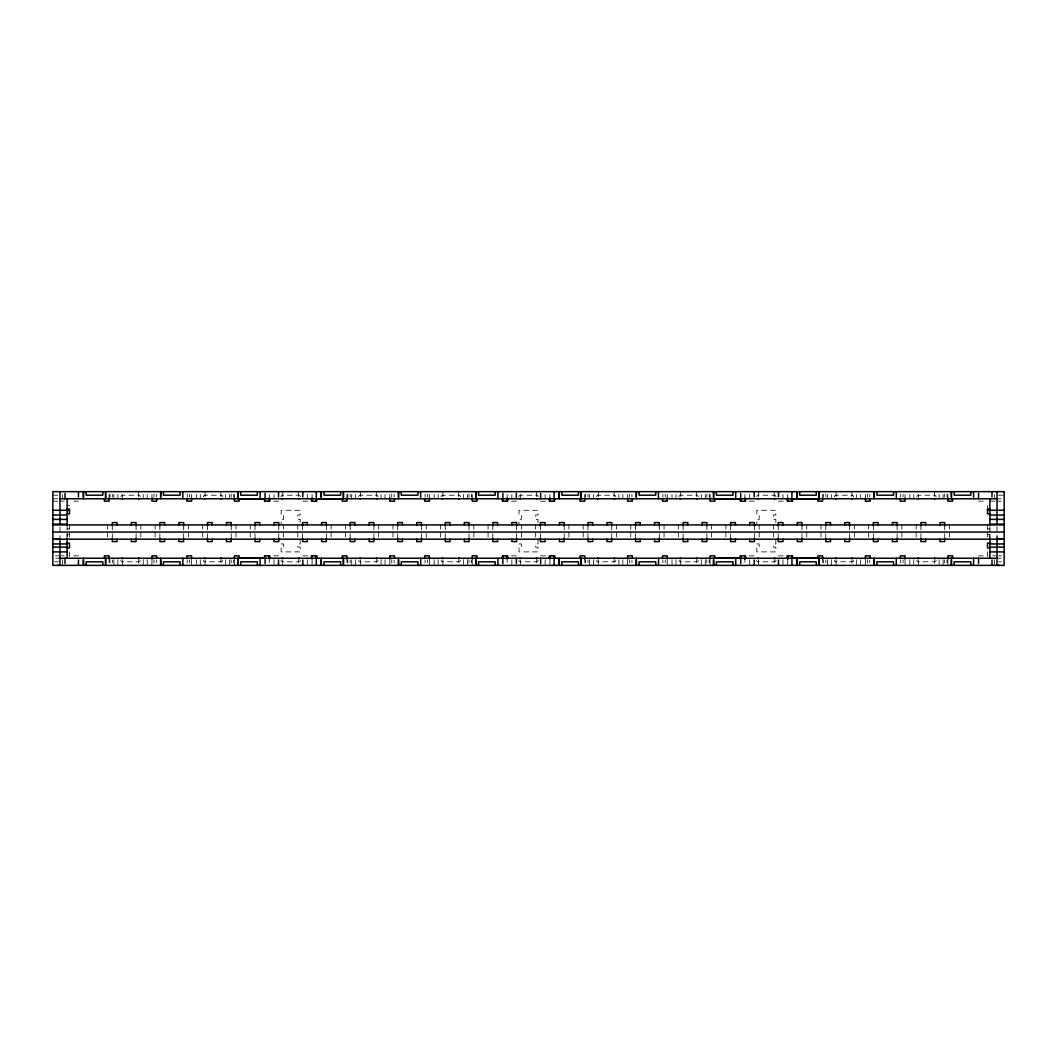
<?xml version="1.0" encoding="UTF-8"?>
<svg xmlns="http://www.w3.org/2000/svg" width="1057" height="1057" viewBox="0 0 1057 1057"><rect width="100%" height="100%" fill="white"/><g stroke="black" fill="none" stroke-linecap="round" stroke-linejoin="round"><path stroke-width="0.75" stroke-dasharray="5 3.75" d="M67.12 536.335L67.12 533.481M989.881 539.189L989.881 533.481M997.015 541.567L997.015 533.481M52.85 495.191L58.558 495.191M998.442 495.191L1004.15 495.191M52.85 498.785L58.558 498.785M997.015 498.785L1001.296 498.785M52.85 501.163L58.558 501.163M59.985 501.097L64.266 501.097M73.699 501.163L78.456 501.163M273.763 501.163L278.52 501.163M302.83 501.163L307.587 501.163M511.588 501.163L516.345 501.163M540.655 501.163L545.412 501.163M749.413 501.163L754.169 501.163M778.481 501.163L783.237 501.163M978.544 501.163L983.301 501.163M989.881 501.097L995.588 501.097M997.015 501.163L1001.296 501.163M67.12 505.523L69.498 505.523M67.12 528.91L69.498 528.91M987.502 528.91L989.881 528.91M67.12 534.432L69.498 534.432M987.502 534.432L989.881 534.432M281.162 543.945L283.54 543.945L283.54 547.143L281.162 547.143L281.162 551.899L300.188 551.899L300.188 547.143L297.81 547.143L297.81 543.945L300.188 543.945L300.188 539.189M518.987 543.945L521.365 543.945L521.365 547.143L518.987 547.143L518.987 551.899L538.013 551.899L538.013 547.143L535.635 547.143L535.635 543.945L538.013 543.945L538.013 539.189M756.812 543.945L759.19 543.945L759.19 547.143L756.812 547.143L756.812 551.899L775.838 551.899L775.838 547.143L773.46 547.143L773.46 543.945L775.838 543.945L775.838 539.189M55.532 555.863L59.985 555.863M61.412 555.797L64.266 555.797M73.699 555.863L78.456 555.863M273.763 555.863L278.52 555.863M302.83 555.863L307.587 555.863M511.588 555.863L516.345 555.863M540.655 555.863L545.412 555.863M749.413 555.863L754.169 555.863M778.481 555.863L783.237 555.863M978.544 555.863L983.301 555.863M992.734 555.797L995.588 555.797M998.204 555.863L1001.468 555.863M55.704 558.241L59.985 558.241M997.015 558.241L1001.296 558.241M54.634 561.809L58.558 561.809M998.442 561.809L1001.296 561.809M997.015 526.426L997.015 538.409M994.637 494.478L994.637 498.759M994.637 559.668L994.637 565.376M989.881 526.848L989.881 536.758M987.502 505.523L987.502 510.28M987.502 524.919L987.502 529.2M987.502 532.054L987.502 539.189M987.502 551.899L987.502 556.656M949.45 524.919L949.45 529.2M949.45 532.054L949.45 537.762M947.865 494.478L947.865 498.759M947.865 559.668L947.865 565.376M947.032 494.293L947.032 496.975M947.032 560.025L947.032 562.707M944.654 494.068L944.654 497.2M944.694 524.919L944.694 538.423M944.654 559.8L944.654 562.932M943.108 494.478L943.108 498.759M943.108 559.668L943.108 565.376M939.144 494.478L939.144 498.759M939.144 559.668L939.144 565.376M934.388 491.624L934.388 498.759M934.388 558.241L934.388 565.376M920.911 524.919L920.911 538.423M918.533 494.478L918.533 498.759M918.533 559.668L918.533 565.376M916.155 524.919L916.155 529.2M916.155 532.054L916.155 537.762M913.777 494.478L913.777 498.759M913.777 559.668L913.777 565.376M909.813 494.478L909.813 498.759M909.813 559.668L909.813 565.376M905.056 494.478L905.056 498.759M905.056 559.668L905.056 565.376M903.074 494.293L903.074 496.975M903.074 560.025L903.074 562.707M901.885 524.919L901.885 529.2M901.885 532.054L901.885 537.762M900.696 494.068L900.696 497.2M900.696 559.8L900.696 562.932M897.129 524.919L897.129 538.423M873.346 524.919L873.346 538.423M869.779 494.293L869.779 496.975M869.779 560.025L869.779 562.707M868.59 524.919L868.59 529.2M868.59 532.054L868.59 537.762M867.401 494.068L867.401 497.2M867.401 559.8L867.401 562.932M865.419 494.478L865.419 498.759M865.419 559.668L865.419 565.376M860.662 494.478L860.662 498.759M860.662 559.668L860.662 565.376M856.698 494.478L856.698 498.759M856.698 559.668L856.698 565.376M854.32 524.919L854.32 529.2M854.32 532.054L854.32 537.762M851.942 491.624L851.942 498.759M851.942 558.241L851.942 565.376M849.564 524.919L849.564 538.423M836.087 491.624L836.087 498.759M836.087 559.668L836.087 565.376M831.331 494.478L831.331 498.759M831.331 559.668L831.331 565.376M827.367 494.478L827.367 498.759M827.367 559.668L827.367 565.376M825.821 494.293L825.821 496.975M825.781 524.919L825.781 538.423M825.821 560.025L825.821 562.707M823.443 494.068L823.443 497.2M823.443 559.8L823.443 562.932M822.61 494.478L822.61 498.759M822.61 558.241L822.61 562.522M821.025 524.919L821.025 529.2M821.025 532.054L821.025 537.762M806.755 524.919L806.755 529.2M806.755 532.054L806.755 537.762M801.999 524.919L801.999 538.423M787.729 494.478L787.729 498.759M787.729 559.668L787.729 565.376M782.973 494.478L782.973 498.759M782.973 559.668L782.973 565.376M778.216 524.919L778.216 538.423M775.838 522.568L775.838 519.397L773.46 519.397L773.46 515.036L775.838 515.036L775.838 510.28L756.812 510.28L756.812 515.036L759.19 515.036L759.19 519.397L756.812 519.397L756.812 524.153M774.253 491.624L774.253 497.332M774.253 558.241L774.253 562.522M773.46 524.919L773.46 529.2M773.46 532.054L773.46 537.762M759.19 524.919L759.19 529.2M759.19 532.054L759.19 537.762M758.398 491.624L758.398 498.759M758.398 559.668L758.398 565.376M754.434 524.919L754.434 538.423M749.677 494.478L749.677 498.759M749.677 559.668L749.677 565.376M744.921 494.478L744.921 498.759M744.921 559.668L744.921 562.522M730.651 524.919L730.651 538.423M725.895 524.919L725.895 529.2M725.895 532.054L725.895 537.762M711.625 524.919L711.625 529.2M711.625 532.054L711.625 537.762M710.04 494.478L710.04 498.759M710.04 559.668L710.04 565.376M709.207 494.293L709.207 496.975M709.207 560.025L709.207 562.707M706.829 494.068L706.829 497.2M706.869 524.919L706.869 538.423M706.829 559.8L706.829 562.932M705.283 494.478L705.283 498.759M705.283 559.668L705.283 565.376M701.319 494.478L701.319 498.759M701.319 559.668L701.319 565.376M696.563 491.624L696.563 497.332M696.563 558.241L696.563 562.522M683.086 524.919L683.086 538.423M680.708 491.624L680.708 498.759M680.708 559.668L680.708 565.376M678.33 524.919L678.33 529.2M678.33 532.054L678.33 537.762M675.952 494.478L675.952 498.759M675.952 559.668L675.952 565.376M671.988 494.478L671.988 498.759M671.988 559.668L671.988 565.376M667.231 494.478L667.231 498.759M667.231 559.668L667.231 565.376M665.249 494.293L665.249 496.975M665.249 560.025L665.249 562.707M664.06 524.919L664.06 529.2M664.06 532.054L664.06 537.762M662.871 494.068L662.871 497.2M662.871 559.8L662.871 562.932M659.304 524.919L659.304 538.423M635.521 524.919L635.521 538.423M631.954 494.293L631.954 496.975M631.954 560.025L631.954 562.707M630.765 524.919L630.765 529.2M630.765 532.054L630.765 537.762M629.576 494.068L629.576 497.2M629.576 559.8L629.576 562.932M627.594 494.478L627.594 498.759M627.594 559.668L627.594 565.376M622.837 494.478L622.837 498.759M622.837 559.668L622.837 565.376M618.874 494.478L618.874 498.759M618.874 559.668L618.874 565.376M616.495 524.919L616.495 529.2M616.495 532.054L616.495 537.762M614.117 491.624L614.117 497.332M614.117 558.241L614.117 562.522M611.739 524.919L611.739 538.423M598.262 491.624L598.262 498.759M598.262 559.668L598.262 565.376M593.505 494.478L593.505 498.759M593.505 559.668L593.505 565.376M589.542 494.478L589.542 498.759M589.542 559.668L589.542 565.376M587.996 494.293L587.996 496.975M587.956 524.919L587.956 538.423M587.996 560.025L587.996 562.707M585.618 494.068L585.618 497.2M585.618 559.8L585.618 562.932M584.785 494.478L584.785 498.759M584.785 558.241L584.785 562.522M583.2 524.919L583.2 529.2M583.2 532.054L583.2 537.762M568.93 524.919L568.93 529.2M568.93 532.054L568.93 537.762M564.174 524.919L564.174 538.423M549.904 494.478L549.904 498.759M549.904 559.668L549.904 565.376M545.148 494.478L545.148 498.759M545.148 559.668L545.148 565.376M540.391 524.919L540.391 538.423M538.013 522.568L538.013 519.397L535.635 519.397L535.635 515.036L538.013 515.036L538.013 510.28L518.987 510.28L518.987 515.036L521.365 515.036L521.365 519.397L518.987 519.397L518.987 524.153M536.428 491.624L536.428 497.332M536.428 558.241L536.428 562.522M535.635 524.919L535.635 529.2M535.635 532.054L535.635 537.762M521.365 524.919L521.365 529.2M521.365 532.054L521.365 537.762M520.572 494.478L520.572 498.759M520.572 559.668L520.572 565.376M516.609 524.919L516.609 538.423M511.852 494.478L511.852 498.759M511.852 559.668L511.852 565.376M507.096 494.478L507.096 498.759M507.096 558.241L507.096 562.522M492.826 524.919L492.826 538.423M488.07 524.919L488.07 529.2M488.07 532.054L488.07 537.762M473.8 524.919L473.8 529.2M473.8 532.054L473.8 537.762M472.215 494.478L472.215 498.759M472.215 559.668L472.215 565.376M471.382 494.293L471.382 496.975M471.382 560.025L471.382 562.707M469.004 494.068L469.004 497.2M469.044 524.919L469.044 538.423M469.004 559.8L469.004 562.932M467.458 494.478L467.458 498.759M467.458 559.668L467.458 565.376M463.495 494.478L463.495 498.759M463.495 559.668L463.495 565.376M458.738 491.624L458.738 497.332M458.738 558.241L458.738 562.522M445.261 524.919L445.261 538.423M442.883 491.624L442.883 498.759M442.883 559.668L442.883 565.376M440.505 524.919L440.505 529.2M440.505 532.054L440.505 539.189M438.127 494.478L438.127 498.759M438.127 559.668L438.127 565.376M434.163 494.478L434.163 498.759M434.163 559.668L434.163 565.376M429.406 494.478L429.406 498.759M429.406 559.668L429.406 565.376M427.424 494.293L427.424 496.975M427.424 560.025L427.424 562.707M426.235 524.919L426.235 529.2M426.235 533.481L426.235 537.762M425.046 494.068L425.046 497.2M425.046 559.8L425.046 562.932M421.479 524.919L421.479 538.423M397.696 524.919L397.696 538.423M394.129 494.293L394.129 496.975M394.129 560.025L394.129 562.707M392.94 524.919L392.94 529.2M392.94 532.054L392.94 537.762M391.751 494.068L391.751 497.2M391.751 559.8L391.751 562.932M389.769 494.478L389.769 498.759M389.769 559.668L389.769 565.376M385.012 494.478L385.012 498.759M385.012 559.668L385.012 565.376M381.048 494.478L381.048 498.759M381.048 559.668L381.048 565.376M378.67 524.919L378.67 529.2M378.67 532.054L378.67 537.762M376.292 491.624L376.292 497.332M376.292 558.241L376.292 562.522M373.914 524.919L373.914 538.423M360.437 491.624L360.437 498.759M360.437 559.668L360.437 565.376M355.68 494.478L355.68 498.759M355.68 559.668L355.68 565.376M351.717 494.478L351.717 498.759M351.717 559.668L351.717 565.376M350.171 494.293L350.171 496.975M350.131 524.919L350.131 538.423M350.171 560.025L350.171 562.707M347.793 494.068L347.793 497.2M347.793 559.8L347.793 562.932M346.96 494.478L346.96 498.759M346.96 558.241L346.96 562.522M345.375 524.919L345.375 529.2M345.375 532.054L345.375 537.762M331.105 524.919L331.105 529.2M331.105 532.054L331.105 537.762M326.349 524.919L326.349 538.423M312.079 494.478L312.079 498.759M312.079 559.668L312.079 565.376M307.323 494.478L307.323 498.759M307.323 559.668L307.323 565.376M302.566 524.919L302.566 538.423M300.188 522.568L300.188 519.397L297.81 519.397L297.81 515.036L300.188 515.036L300.188 510.28L281.162 510.28L281.162 515.036L283.54 515.036L283.54 519.397L281.162 519.397L281.162 524.153M298.603 491.624L298.603 497.332M298.603 558.241L298.603 562.522M297.81 524.919L297.81 529.2M297.81 532.054L297.81 537.762M283.54 524.919L283.54 529.2M283.54 532.054L283.54 537.762M282.748 491.624L282.748 498.759M282.748 559.668L282.748 565.376M278.784 524.919L278.784 538.423M274.027 494.478L274.027 498.759M274.027 559.668L274.027 565.376M269.271 494.478L269.271 498.759M269.271 559.668L269.271 562.522M255.001 524.919L255.001 538.423M250.245 524.919L250.245 529.2M250.245 532.054L250.245 537.762M235.975 524.919L235.975 529.2M235.975 532.054L235.975 537.762M234.39 494.478L234.39 498.759M234.39 559.668L234.39 565.376M233.557 494.293L233.557 496.975M233.557 560.025L233.557 562.707M231.179 494.068L231.179 497.2M231.219 524.919L231.219 538.423M231.179 559.8L231.179 562.932M229.633 494.478L229.633 498.759M229.633 559.668L229.633 565.376M225.67 494.478L225.67 498.759M225.67 559.668L225.67 565.376M220.913 491.624L220.913 497.332M220.913 558.241L220.913 562.522M207.436 524.919L207.436 538.423M205.058 491.624L205.058 498.759M205.058 559.668L205.058 565.376M202.68 524.919L202.68 529.2M202.68 532.054L202.68 537.762M200.302 494.478L200.302 498.759M200.302 559.668L200.302 565.376M196.338 494.478L196.338 498.759M196.338 559.668L196.338 565.376M191.581 494.478L191.581 498.759M191.581 559.668L191.581 565.376M189.599 494.293L189.599 496.975M189.599 560.025L189.599 562.707M188.41 524.919L188.41 529.2M188.41 532.054L188.41 537.762M187.221 494.068L187.221 497.2M187.221 559.8L187.221 562.932M183.654 524.919L183.654 538.423M159.871 524.919L159.871 538.423M156.304 494.293L156.304 496.975M156.304 560.025L156.304 562.707M155.115 524.919L155.115 529.2M155.115 532.054L155.115 537.762M153.926 494.068L153.926 497.2M153.926 559.8L153.926 562.932M151.944 494.478L151.944 498.759M151.944 559.668L151.944 565.376M147.187 494.478L147.187 498.759M147.187 559.668L147.187 565.376M143.224 494.478L143.224 498.759M143.224 559.668L143.224 565.376M140.845 524.919L140.845 529.2M140.845 532.054L140.845 537.762M138.467 491.624L138.467 498.759M138.467 558.241L138.467 565.376M136.089 524.919L136.089 538.423M122.612 494.478L122.612 498.759M122.612 559.668L122.612 565.376M117.856 494.478L117.856 498.759M117.856 559.668L117.856 565.376M113.892 494.478L113.892 498.759M113.892 559.668L113.892 565.376M112.346 494.293L112.346 496.975M112.306 524.919L112.306 538.423M112.346 560.025L112.346 562.707M109.968 494.068L109.968 497.2M109.968 559.8L109.968 562.932M109.135 494.478L109.135 498.759M109.135 558.241L109.135 562.522M107.55 524.919L107.55 529.2M107.55 532.054L107.55 537.762M69.498 524.153L69.498 529.2M69.498 532.054L69.498 537.762M69.498 551.899L69.498 556.656M67.12 524.919L67.12 537.022M62.363 494.478L62.363 498.759M62.363 559.668L62.363 565.376M59.985 526.848L59.985 538.409M300.36 560.355A1.784 1.784 0 0 1 298.603 561.809L282.748 561.809A1.784 1.784 0 0 1 280.99 560.355M776.01 560.355A1.784 1.784 0 0 1 774.253 561.809L758.398 561.809A1.784 1.784 0 0 1 756.64 560.355M300.36 496.645A1.784 1.784 0 0 0 298.603 495.191L282.748 495.191A1.784 1.784 0 0 0 280.99 496.645M776.01 496.645A1.784 1.784 0 0 0 774.253 495.191L758.398 495.191A1.784 1.784 0 0 0 756.64 496.645M538.185 560.342A1.784 1.784 0 0 1 536.428 561.795L520.572 561.809A1.784 1.784 0 0 1 518.815 560.342M936.145 560.342A1.784 1.784 0 0 1 934.388 561.795L918.533 561.809A1.784 1.784 0 0 1 916.776 560.342M853.699 560.342A1.784 1.784 0 0 1 851.942 561.795L836.087 561.809A1.784 1.784 0 0 1 834.33 560.342M698.32 560.342A1.784 1.784 0 0 1 696.563 561.795L680.708 561.809A1.784 1.784 0 0 1 678.951 560.342M615.874 560.342A1.784 1.784 0 0 1 614.117 561.795L598.262 561.809A1.784 1.784 0 0 1 596.505 560.342M140.224 560.342A1.784 1.784 0 0 1 138.467 561.795L122.612 561.809A1.784 1.784 0 0 1 120.855 560.342M222.67 560.342A1.784 1.784 0 0 1 220.913 561.795L205.058 561.795A1.784 1.784 0 0 1 203.301 560.342M378.049 560.342A1.784 1.784 0 0 1 376.292 561.795L360.437 561.809A1.784 1.784 0 0 1 358.68 560.342M460.495 560.342A1.784 1.784 0 0 1 458.738 561.795L442.883 561.795A1.784 1.784 0 0 1 441.126 560.342M518.815 496.658A1.784 1.784 0 0 1 520.572 495.205L536.428 495.205A1.784 1.784 0 0 1 538.185 496.658M916.776 496.658A1.784 1.784 0 0 1 918.533 495.205L934.388 495.205A1.784 1.784 0 0 1 936.145 496.658M834.33 496.658A1.784 1.784 0 0 1 836.087 495.205L851.942 495.205A1.784 1.784 0 0 1 853.699 496.658M678.951 496.658A1.784 1.784 0 0 1 680.708 495.205L696.563 495.205A1.784 1.784 0 0 1 698.32 496.658M596.505 496.658A1.784 1.784 0 0 1 598.262 495.205L614.117 495.205A1.784 1.784 0 0 1 615.874 496.658M120.855 496.658A1.784 1.784 0 0 1 122.612 495.205L138.467 495.191A1.784 1.784 0 0 1 140.224 496.658M203.301 496.658A1.784 1.784 0 0 1 205.058 495.205L220.913 495.191A1.784 1.784 0 0 1 222.67 496.658M358.68 496.658A1.784 1.784 0 0 1 360.437 495.205L376.292 495.205A1.784 1.784 0 0 1 378.049 496.658M441.126 496.658A1.784 1.784 0 0 1 442.883 495.205L458.738 495.205A1.784 1.784 0 0 1 460.495 496.658"/><path stroke-width="1.5" d="M59.985 498.759L997.015 498.759M67.12 509.078L69.498 509.078L69.498 513.834L66.472 513.834M989.881 509.078L987.502 509.078L987.502 513.834L990.528 513.834M52.85 510.28L69.498 510.28M987.502 510.28L1004.15 510.28M52.85 515.036L67.12 515.036M989.881 515.036L1004.15 515.036M52.85 519.397L67.12 519.397M989.881 519.397L1004.15 519.397M52.85 524.153L67.12 524.153M989.881 524.153L1004.15 524.153M52.85 524.919L1004.15 524.919M52.85 532.054L1004.15 532.054M66.472 543.166L69.498 543.166L69.498 547.922L67.12 547.922M990.528 543.166L987.502 543.166L987.502 547.922L989.881 547.922M52.85 543.945L67.12 543.945M989.881 543.945L1004.15 543.945M52.85 547.143L67.12 547.143M989.881 547.143L1004.15 547.143M52.85 551.899L67.12 551.899M989.881 551.899L1004.15 551.899M59.985 558.241L997.015 558.241M57.607 565.376L59.985 565.376L59.985 539.189L52.85 539.189L1004.15 539.189L997.015 539.189L997.015 565.376L999.394 565.376M997.015 491.624L997.015 524.153M991.995 491.624L991.995 496.975M991.995 560.025L991.995 565.376M989.881 498.719L989.881 525.567M989.881 538.026L989.881 558.228M978.544 493.408L978.544 498.759M978.544 558.241L978.544 563.592M973.523 491.624L973.629 498.759M973.629 558.241L973.523 565.376M970.815 491.624L970.815 495.191L954.167 495.191L954.167 491.624M970.815 565.376L970.815 561.809L954.167 561.809L954.167 565.376M952.621 498.772L952.621 501.15L947.865 501.15L947.865 497.979M952.621 558.228L952.621 555.85L947.865 555.85L947.865 559.021M951.459 491.624L951.459 498.759M951.459 558.241L951.459 565.376M951.353 491.624L951.353 496.975M951.353 560.025L951.353 565.376M944.694 525.739L944.694 522.568L939.937 522.568L939.937 524.946M944.694 538.423L944.694 541.594L939.937 541.594L939.937 539.215M925.668 524.946L925.668 522.568L920.911 522.568L920.911 525.739M925.668 539.215L925.668 541.594L920.911 541.594L920.911 538.423M905.056 497.979L905.056 501.15L900.3 501.15L900.3 498.772M905.056 559.021L905.056 555.85L900.3 555.85L900.3 558.228M897.129 525.739L897.129 522.568L892.372 522.568L892.372 524.946M897.129 538.423L897.129 541.594L892.372 541.594L892.372 539.215M896.283 491.624L896.283 498.759M896.283 558.241L896.283 565.376M893.561 491.624L893.561 495.191L876.914 495.191L876.914 491.624M893.561 565.376L893.561 561.809L876.914 561.809L876.914 565.376M878.103 524.946L878.103 522.568L873.346 522.568L873.346 525.739M878.103 539.215L878.103 541.594L873.346 541.594L873.346 538.423M874.192 498.759L874.192 491.624L874.099 496.975M874.192 558.241L874.192 565.376L874.099 560.025M870.175 498.772L870.175 501.15L865.419 501.15L865.419 497.979M870.175 558.228L870.175 555.85L865.419 555.85L865.419 559.021M849.564 525.739L849.564 522.568L844.807 522.568L844.807 524.946M849.564 538.423L849.564 541.594L844.807 541.594L844.807 539.215M830.538 524.946L830.538 522.568L825.781 522.568L825.781 525.739M830.538 539.215L830.538 541.594L825.781 541.594L825.781 538.423M822.61 497.979L822.61 501.15L817.854 501.15L817.854 498.772L792.486 498.759L792.486 501.137L787.174 501.163L787.174 498.785M822.61 559.021L822.61 555.85L817.854 555.85L817.854 558.228L792.486 558.241L792.486 555.863L787.174 555.863L787.174 558.241M819.122 493.408L819.122 498.759M819.122 558.241L819.122 563.592M819.016 491.624L819.016 498.759M819.016 558.241L819.016 565.376M816.308 491.624L816.308 495.191L799.66 495.191L799.66 491.624M816.308 565.376L816.308 561.809L799.66 561.809L799.66 565.376M801.999 525.739L801.999 522.568L797.242 522.568L797.242 524.946M801.999 538.423L801.999 541.594L797.242 541.594L797.242 539.215M796.938 498.759L796.938 491.624L796.846 496.975M796.938 558.241L796.938 565.376L796.846 560.025M791.931 491.624L791.931 496.975M791.931 497.992L791.931 501.163M791.931 555.863L791.931 559.034M791.931 560.025L791.931 565.376M787.729 497.966L787.729 501.137M782.973 524.946L782.973 522.568L778.216 522.568L778.216 525.739M782.973 539.215L782.973 541.594L778.216 541.594L778.216 538.423M778.481 491.624L778.481 496.975M778.481 560.025L778.481 565.376M754.434 525.739L754.434 522.568L749.677 522.568L749.677 524.946M754.434 538.423L754.434 541.594L749.677 541.594L749.677 539.215M754.169 491.624L754.169 496.975M754.169 560.025L754.169 565.376M745.476 498.785L745.476 501.163L740.164 501.137L740.164 498.759L714.796 498.772L714.796 501.15L710.04 501.15L710.04 497.979M745.476 558.241L745.476 555.863L740.164 555.863L740.164 558.241L714.796 558.228L714.796 555.85L710.04 555.85L710.04 559.021M744.921 497.966L744.921 501.137M740.719 493.408L740.719 501.163M740.719 555.863L740.719 563.592M735.698 491.624L735.698 498.759M735.804 558.241L735.698 565.376M735.408 524.946L735.408 522.568L730.651 522.568L730.651 525.739M735.408 539.215L735.408 541.594L730.651 541.594L730.651 538.423M732.99 491.624L732.99 495.191L716.342 495.191L716.342 491.624M732.99 565.376L732.99 561.809L716.342 561.809L716.342 565.376M713.634 491.624L713.634 498.759M713.634 558.241L713.634 565.376M713.528 491.624L713.528 496.975M713.528 560.025L713.528 565.376M706.869 525.739L706.869 522.568L702.112 522.568L702.112 524.946M706.869 538.423L706.869 541.594L702.112 541.594L702.112 539.215M687.843 524.946L687.843 522.568L683.086 522.568L683.086 525.739M687.843 539.215L687.843 541.594L683.086 541.594L683.086 538.423M667.231 497.979L667.231 501.15L662.475 501.15L662.475 498.772M667.231 559.021L667.231 555.85L662.475 555.85L662.475 558.228M659.304 525.739L659.304 522.568L654.547 522.568L654.547 524.946M659.304 538.423L659.304 541.594L654.547 541.594L654.547 539.215M658.458 491.624L658.458 498.759M658.551 558.241L658.458 565.376M655.736 491.624L655.736 495.191L639.089 495.191L639.089 491.624M655.736 565.376L655.736 561.809L639.089 561.809L639.089 565.376M640.278 524.946L640.278 522.568L635.521 522.568L635.521 525.739M640.278 539.215L640.278 541.594L635.521 541.594L635.521 538.423M636.367 498.759L636.367 491.624L636.274 496.975M636.367 558.241L636.367 565.376L636.274 560.025M632.35 498.772L632.35 501.15L627.594 501.15L627.594 497.979M632.35 558.228L632.35 555.85L627.594 555.85L627.594 559.021M611.739 525.739L611.739 522.568L606.982 522.568L606.982 524.946M611.739 538.423L611.739 541.594L606.982 541.594L606.982 539.215M592.713 524.946L592.713 522.568L587.956 522.568L587.956 525.739M592.713 539.215L592.713 541.594L587.956 541.594L587.956 538.423M584.785 497.979L584.785 501.15L580.029 501.15L580.029 498.772M584.785 559.021L584.785 555.85L580.029 555.85L580.029 558.228M581.297 493.408L581.297 498.759M581.297 558.241L581.297 563.592M581.191 491.624L581.191 498.759M581.191 558.241L581.191 565.376M578.483 491.624L578.483 495.191L561.835 495.191L561.835 491.624M578.483 565.376L578.483 561.809L561.835 561.809L561.835 565.376M564.174 525.739L564.174 522.568L559.417 522.568L559.417 524.946M564.174 538.423L564.174 541.594L559.417 541.594L559.417 539.215M559.113 498.759L559.113 491.624L559.021 496.975M559.113 558.241L559.113 565.376L559.021 560.025M554.661 498.772L554.661 501.15L549.349 501.163L549.349 498.785M554.661 558.228L554.661 555.85L549.349 555.863L549.349 558.241M554.106 491.624L554.106 496.975M554.106 497.992L554.106 501.163M554.106 555.863L554.106 559.034M554.106 560.025L554.106 565.376M549.904 497.979L549.904 501.15M549.904 555.85L549.904 559.021M545.148 524.946L545.148 522.568L540.391 522.568L540.391 525.739M545.148 539.215L545.148 541.594L540.391 541.594L540.391 538.423M540.655 493.408L540.655 498.759M540.655 558.241L540.655 563.592M516.609 525.739L516.609 522.568L511.852 522.568L511.852 524.946M516.609 538.423L516.609 541.594L511.852 541.594L511.852 539.215M516.345 493.408L516.345 498.759M516.345 558.241L516.345 563.592M507.651 498.785L507.651 501.163L502.339 501.15L502.339 498.772M507.651 558.241L507.651 555.863L502.339 555.85L502.339 558.228M507.096 497.979L507.096 501.15M507.096 555.85L507.096 559.021M502.894 493.408L502.894 501.163M502.894 555.863L502.894 563.592M497.873 491.624L497.979 498.759M497.979 558.241L497.873 565.376M497.583 524.946L497.583 522.568L492.826 522.568L492.826 525.739M497.583 539.215L497.583 541.594L492.826 541.594L492.826 538.423M495.165 491.624L495.165 495.191L478.517 495.191L478.517 491.624M495.165 565.376L495.165 561.809L478.517 561.809L478.517 565.376M476.971 498.772L476.971 501.15L472.215 501.15L472.215 497.979M476.971 558.228L476.971 555.85L472.215 555.85L472.215 559.021M475.809 491.624L475.809 498.759M475.809 558.241L475.809 565.376M475.703 491.624L475.703 496.975M475.703 560.025L475.703 565.376M469.044 525.739L469.044 522.568L464.287 522.568L464.287 524.946M469.044 538.423L469.044 541.594L464.287 541.594L464.287 539.215M450.018 524.946L450.018 522.568L445.261 522.568L445.261 525.739M450.018 539.215L450.018 541.594L445.261 541.594L445.261 538.423M429.406 497.979L429.406 501.15L424.65 501.15L424.65 498.772M429.406 559.021L429.406 555.85L424.65 555.85L424.65 558.228M421.479 525.739L421.479 522.568L416.722 522.568L416.722 524.946M421.479 538.423L421.479 541.594L416.722 541.594L416.722 539.215M420.633 491.624L420.633 498.759M420.726 558.241L420.633 565.376M417.911 491.624L417.911 495.191L401.264 495.191L401.264 491.624M417.911 565.376L417.911 561.809L401.264 561.809L401.264 565.376M402.453 524.946L402.453 522.568L397.696 522.568L397.696 525.739M402.453 539.215L402.453 541.594L397.696 541.594L397.696 538.423M398.542 498.759L398.542 491.624L398.449 496.975M398.542 558.241L398.542 565.376L398.449 560.025M394.525 498.772L394.525 501.15L389.769 501.15L389.769 497.979M394.525 558.228L394.525 555.85L389.769 555.85L389.769 559.021M373.914 525.739L373.914 522.568L369.157 522.568L369.157 524.946M373.914 538.423L373.914 541.594L369.157 541.594L369.157 539.215M354.888 524.946L354.888 522.568L350.131 522.568L350.131 525.739M354.888 539.215L354.888 541.594L350.131 541.594L350.131 538.423M346.96 497.979L346.96 501.15L342.204 501.15L342.204 498.772L316.836 498.759L316.836 501.137L311.524 501.163L311.524 498.785M346.96 559.021L346.96 555.85L342.204 555.85L342.204 558.228M343.472 493.408L343.472 498.759M343.472 558.241L343.472 563.592M343.366 491.624L343.366 498.759M343.366 558.241L343.366 565.376M340.658 491.624L340.658 495.191L324.01 495.191L324.01 491.624M340.658 565.376L340.658 561.809L324.01 561.809L324.01 565.376M326.349 525.739L326.349 522.568L321.592 522.568L321.592 524.946M326.349 538.423L326.349 541.594L321.592 541.594L321.592 539.215M321.302 498.759L321.302 491.624L321.196 496.975M321.302 558.241L321.302 565.376L321.196 560.025M316.836 558.241L316.836 555.863L311.524 555.863L311.524 558.241M316.281 491.624L316.281 496.975M316.281 497.992L316.281 501.163M316.281 555.863L316.281 559.034M316.281 560.025L316.281 565.376M312.079 497.966L312.079 501.137M312.079 555.863L312.079 559.034M307.323 524.946L307.323 522.568L302.566 522.568L302.566 525.739M307.323 539.215L307.323 541.594L302.566 541.594L302.566 538.423M302.83 491.624L302.83 496.975M302.83 560.025L302.83 565.376M278.784 525.739L278.784 522.568L274.027 522.568L274.027 524.946M278.784 538.423L278.784 541.594L274.027 541.594L274.027 539.215M278.52 491.624L278.52 496.975M278.52 560.025L278.52 565.376M269.826 498.785L269.826 501.163L264.514 501.137L264.514 498.759L239.146 498.772L239.146 501.15L234.39 501.15L234.39 497.979M269.826 558.241L269.826 555.863L264.514 555.863L264.514 558.241L239.146 558.228L239.146 555.85L234.39 555.85L234.39 559.021M269.271 497.966L269.271 501.137M269.271 555.863L269.271 559.034M265.069 493.408L265.069 501.163M265.069 555.863L265.069 563.592M260.062 491.624L260.154 498.759M260.062 558.241L260.062 565.376M259.758 524.946L259.758 522.568L255.001 522.568L255.001 525.739M259.758 539.215L259.758 541.594L255.001 541.594L255.001 538.423M257.34 491.624L257.34 495.191L240.692 495.191L240.692 491.624M257.34 565.376L257.34 561.809L240.692 561.809L240.692 565.376M237.984 491.624L237.984 498.759M237.984 558.241L237.984 565.376M237.878 491.624L237.878 496.975M237.878 560.025L237.878 565.376M231.219 525.739L231.219 522.568L226.462 522.568L226.462 524.946M231.219 538.423L231.219 541.594L226.462 541.594L226.462 539.215M212.193 524.946L212.193 522.568L207.436 522.568L207.436 525.739M212.193 539.215L212.193 541.594L207.436 541.594L207.436 538.423M191.581 497.979L191.581 501.15L186.825 501.15L186.825 498.772M191.581 559.021L191.581 555.85L186.825 555.85L186.825 558.228M183.654 525.739L183.654 522.568L178.897 522.568L178.897 524.946M183.654 538.423L183.654 541.594L178.897 541.594L178.897 539.215M182.808 491.624L182.808 498.759M182.901 558.241L182.808 565.376M180.086 491.624L180.086 495.191L163.439 495.191L163.439 491.624M180.086 565.376L180.086 561.809L163.439 561.809L163.439 565.376M164.628 524.946L164.628 522.568L159.871 522.568L159.871 525.739M164.628 539.215L164.628 541.594L159.871 541.594L159.871 538.423M160.717 498.759L160.717 491.624L160.624 496.975M160.717 558.241L160.717 565.376L160.624 560.025M156.7 498.772L156.7 501.15L151.944 501.15L151.944 497.979M156.7 558.228L156.7 555.85L151.944 555.85L151.944 559.021M136.089 525.739L136.089 522.568L131.332 522.568L131.332 524.946M136.089 538.423L136.089 541.594L131.332 541.594L131.332 539.215M117.063 524.946L117.063 522.568L112.306 522.568L112.306 525.739M117.063 539.215L117.063 541.594L112.306 541.594L112.306 538.423M109.135 497.979L109.135 501.15L104.379 501.15L104.379 498.772M109.135 559.021L109.135 555.85L104.379 555.85L104.379 558.228M105.647 493.408L105.647 498.759M105.647 558.241L105.647 563.592M105.541 491.624L105.541 498.759M105.541 558.241L105.541 565.376M102.833 491.624L102.833 495.191L86.185 495.191L86.185 491.624M102.833 565.376L102.833 561.809L86.185 561.809L86.185 565.376M83.477 498.759L83.477 491.624L83.371 496.975M83.477 558.241L83.477 565.376L83.371 560.025M78.456 491.624L78.456 496.975M78.456 560.025L78.456 565.376M67.12 498.719L67.12 524.919M67.12 538.026L67.12 558.228M65.006 493.408L65.006 498.759M65.006 558.241L65.006 563.592M59.985 491.624L59.985 524.153M536.428 558.228A1.784 1.784 0 0 1 537.405 558.519M519.595 558.519A1.784 1.784 0 0 1 520.572 558.228M934.388 558.228A1.784 1.784 0 0 1 935.366 558.519M917.555 558.519A1.784 1.784 0 0 1 918.533 558.228M851.942 558.228A1.784 1.784 0 0 1 852.92 558.519M835.109 558.519A1.784 1.784 0 0 1 836.087 558.228M696.563 558.228A1.784 1.784 0 0 1 697.541 558.519M679.73 558.519A1.784 1.784 0 0 1 680.708 558.228M614.117 558.228A1.784 1.784 0 0 1 615.095 558.519M597.284 558.519A1.784 1.784 0 0 1 598.262 558.228M774.253 558.241A1.784 1.784 0 0 1 775.23 558.532M757.42 558.532A1.784 1.784 0 0 1 758.398 558.241M138.467 558.228A1.784 1.784 0 0 1 139.445 558.519M121.634 558.519A1.784 1.784 0 0 1 122.612 558.228M220.913 558.228A1.784 1.784 0 0 1 221.891 558.519M204.08 558.519A1.784 1.784 0 0 1 205.058 558.228M376.292 558.228A1.784 1.784 0 0 1 377.27 558.519M359.459 558.519A1.784 1.784 0 0 1 360.437 558.228M458.738 558.228A1.784 1.784 0 0 1 459.716 558.519M441.905 558.519A1.784 1.784 0 0 1 442.883 558.228M298.603 558.241A1.784 1.784 0 0 1 299.58 558.532M281.77 558.532A1.784 1.784 0 0 1 282.748 558.241M520.572 498.772A1.784 1.784 0 0 1 519.595 498.481M537.405 498.481A1.784 1.784 0 0 1 536.428 498.772M918.533 498.772A1.784 1.784 0 0 1 917.555 498.481M935.366 498.481A1.784 1.784 0 0 1 934.388 498.772M836.087 498.772A1.784 1.784 0 0 1 835.109 498.481M852.92 498.481A1.784 1.784 0 0 1 851.942 498.772M680.708 498.772A1.784 1.784 0 0 1 679.73 498.481M697.541 498.481A1.784 1.784 0 0 1 696.563 498.772M598.262 498.772A1.784 1.784 0 0 1 597.284 498.481M615.095 498.481A1.784 1.784 0 0 1 614.117 498.772M758.398 498.745A1.784 1.784 0 0 1 757.42 498.468M775.23 498.468A1.784 1.784 0 0 1 774.253 498.745M122.612 498.772A1.784 1.784 0 0 1 121.634 498.481M139.445 498.481A1.784 1.784 0 0 1 138.467 498.772M205.058 498.772A1.784 1.784 0 0 1 204.08 498.481M221.891 498.481A1.784 1.784 0 0 1 220.913 498.772M360.437 498.772A1.784 1.784 0 0 1 359.459 498.481M377.27 498.481A1.784 1.784 0 0 1 376.292 498.772M442.883 498.772A1.784 1.784 0 0 1 441.905 498.481M459.716 498.481A1.784 1.784 0 0 1 458.738 498.772M282.748 498.745A1.784 1.784 0 0 1 281.77 498.468M299.58 498.468A1.784 1.784 0 0 1 298.603 498.745M744.921 555.863L744.921 559.034L744.921 555.863M787.729 555.863L787.729 559.034L787.729 555.863M1004.15 491.65L52.85 491.65L52.85 565.376L1004.15 565.376L1004.15 491.624"/></g></svg>
